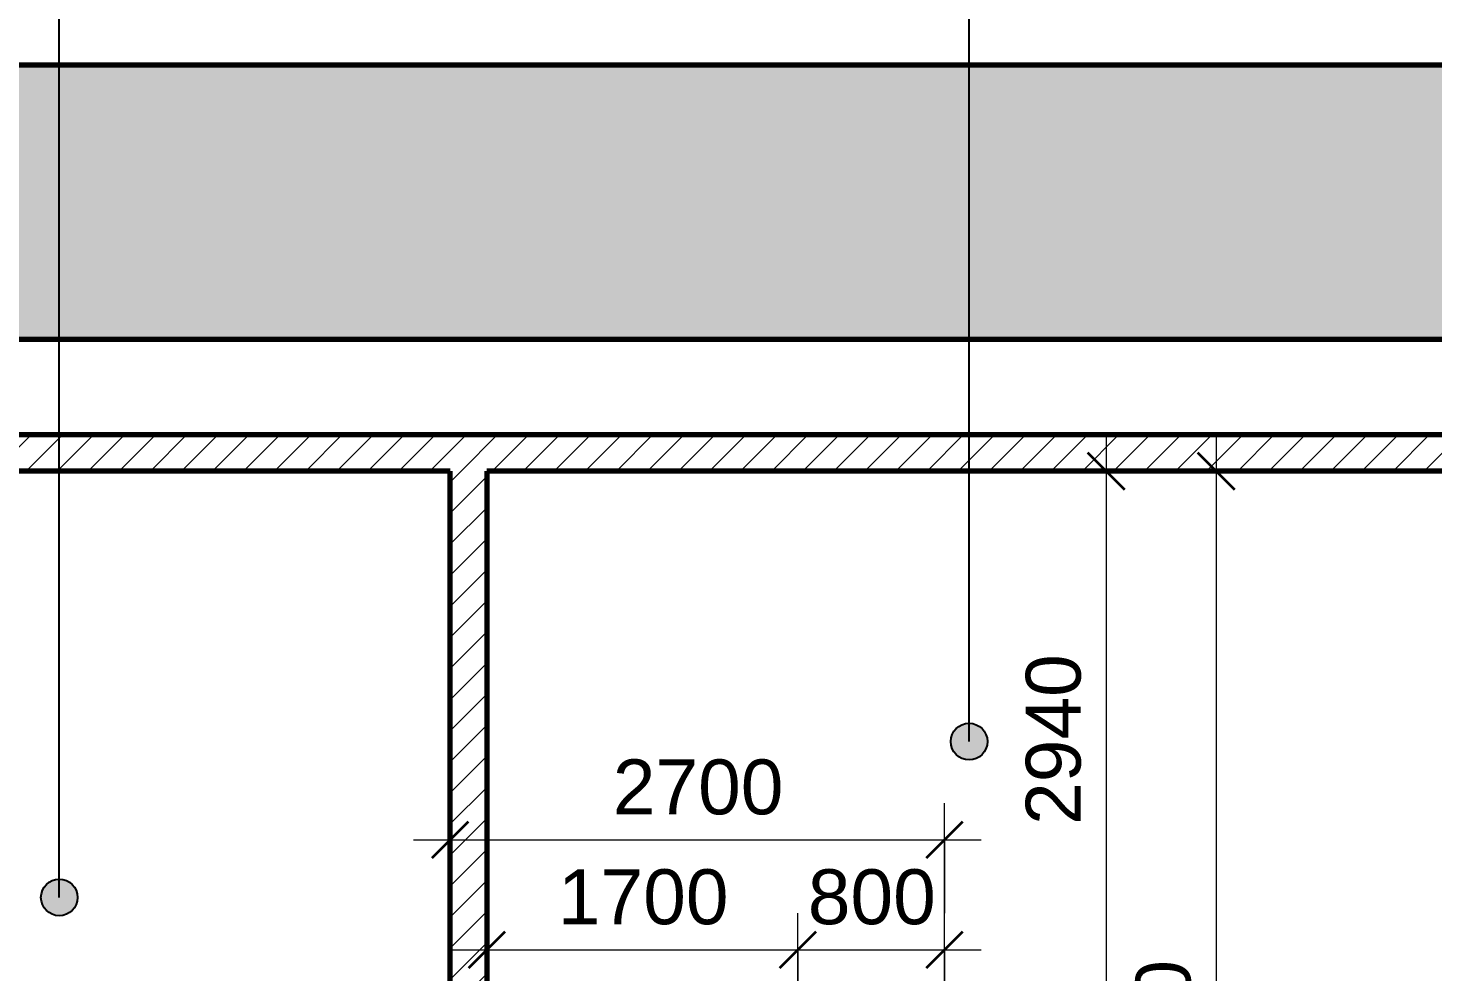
# Model space of a CAD drawing. Header units: millimetres. Extents: x -725999 to -647408, y -21008 to 19019.
# Drawn here: x -672968 to -665294, y 5825 to 10979 of the extents above; entities that cross this region are included whole.
import ezdxf

# ---------------------------------------------------------------- set-up
doc = ezdxf.new("R2010")
doc.units = ezdxf.units.MM
for name, color, linetype, lineweight in [('A-ANNO-DIMS', 1, 'Continuous', 9), ('A-ANNO-DIMS-100', 1, 'Continuous', 9), ('A-FLOR-E', 2, 'Continuous', 35), ('A-ROOM-IDEN', 3, 'Continuous', 25), ('A-WALL', 5, 'Continuous', 35), ('A-WALL-PATT', 1, 'Continuous', 35), ('WALL-E', 2, 'Continuous', 35)]:
    doc.layers.add(name, color=color, linetype=linetype, lineweight=lineweight)
doc.styles.add('Arial_2', font='arial.ttf', dxfattribs={"height": 300})
doc.dimstyles.new('DPA-DIM-3_0_T-T', dxfattribs={"dimscale": 304.8, "dimtxt": 306.07782, "dimasz": 0.656168, "dimexe": 0.656168, "dimexo": 0.0625, "dimgap": 0.164042, "dimtad": 1, "dimdec": 0, "dimzin": 0, "dimdsep": 46, "dimtxsty": 'Arial_2', "dimblk1": 'OBLIQUE', "dimblk2": 'OBLIQUE', "dimsah": 1, "dimcen": 0.09, "dimdle": 0.656168, "dimadec": 8, "dimazin": 0, "dimtfac": 1, "dimtdec": 4, "dimtix": 1, "dimtmove": 0, "dimatfit": 3, "dimfxl": 1.312336, "dimfxlon": 1, "dimtvp": 1, "dimtolj": 1, "dimtzin": 0, "dimarcsym": 2})
pattern_1 = [(45, (0, 0), (-84.852814, 84.852814), [])]

# ---------------------------------------------------------------- blocks, each defined once
blk = doc.blocks.new('DIMBLOCK27-4283-01 ENLARGED LOWER PLATFORM LEVEL - REFLECTED CEILING PLAN - SHEET 4')
at = {"layer": 'A-ANNO-DIMS-100'}
for p, q in [((-670662.4, 6945.7), (-670662.4, 6345.7)), ((-670662.4, 6545.7), (-670662.4, 6945.7)), ((-667962.4, 6145.7), (-667962.4, 6745.7)), ((-670862.4, 6545.7), (-667762.4, 6545.7)), ((-667962.4, 6545.7), (-667962.4, 6145.7))]:
    blk.add_line(p, q, dxfattribs=at)
at = {"layer": 'A-ANNO-DIMS-100', "lineweight": 35}
for p, q in [((-670662.4, 6545.7), (-670562.4, 6645.7)), ((-667962.4, 6545.7), (-667862.4, 6645.7)), ((-670662.4, 6545.7), (-670762.4, 6445.7)), ((-667962.4, 6545.7), (-668062.4, 6445.7))]:
    blk.add_line(p, q, dxfattribs=at)
at = {"layer": 'A-ANNO-DIMS-100', "color": 0, "insert": (-669773.8, 6985.2), "char_height": 300, "width": 1107.531, "attachment_point": 1, "line_spacing_factor": 0.941778, "style": 'Arial_2'}
blk.add_mtext('2700', dxfattribs=at)
blk = doc.blocks.new('_Oblique')
at = {"color": 0, "linetype": 'ByBlock', "lineweight": -2}
blk.add_line((-0.5, -0.5), (0.5, 0.5), dxfattribs=at)
blk = doc.blocks.new('DIMBLOCK52-4283-01 ENLARGED LOWER PLATFORM LEVEL - REFLECTED CEILING PLAN - SHEET 4')
at = {"layer": 'A-ANNO-DIMS-100'}
for p, q in [((-666478.4, 8759), (-666478.4, 2079)), ((-666078.4, 8559), (-666678.4, 8559)), ((-666478.4, 8559), (-666078.4, 8559)), ((-666078.4, 2279), (-666678.4, 2279)), ((-666478.4, 2279), (-666078.4, 2279))]:
    blk.add_line(p, q, dxfattribs=at)
at = {"layer": 'A-ANNO-DIMS-100', "lineweight": 35}
for p, q in [((-666478.4, 8559), (-666578.4, 8659)), ((-666478.4, 8559), (-666378.4, 8459)), ((-666478.4, 2279), (-666578.4, 2379)), ((-666478.4, 2279), (-666378.4, 2179))]:
    blk.add_line(p, q, dxfattribs=at)
at = {"layer": 'A-ANNO-DIMS-100', "color": 0, "insert": (-666917.9, 4957.5), "char_height": 300, "width": 1107.531, "attachment_point": 1, "rotation": 90, "line_spacing_factor": 0.941778, "style": 'Arial_2'}
blk.add_mtext('6280', dxfattribs=at)
blk = doc.blocks.new('DIMBLOCK57-4283-01 ENLARGED LOWER PLATFORM LEVEL - REFLECTED CEILING PLAN - SHEET 4')
at = {"layer": 'A-ANNO-DIMS-100'}
for p, q in [((-667078.4, 8759), (-667078.4, 5619)), ((-666678.4, 8559), (-667278.4, 8559)), ((-667078.4, 8559), (-666678.4, 8559)), ((-667478.4, 5619), (-666878.4, 5619)), ((-667078.4, 5619), (-667478.4, 5619))]:
    blk.add_line(p, q, dxfattribs=at)
at = {"layer": 'A-ANNO-DIMS-100', "lineweight": 35}
for p, q in [((-667078.4, 8559), (-667178.4, 8659)), ((-667078.4, 8559), (-666978.4, 8459)), ((-667078.4, 5619), (-667178.4, 5719)), ((-667078.4, 5619), (-666978.4, 5519))]:
    blk.add_line(p, q, dxfattribs=at)
at = {"layer": 'A-ANNO-DIMS-100', "color": 0, "insert": (-667517.9, 6627.5), "char_height": 300, "width": 1107.531, "attachment_point": 1, "rotation": 90, "line_spacing_factor": 0.941778, "style": 'Arial_2'}
blk.add_mtext('2940', dxfattribs=at)
blk = doc.blocks.new('DIMBLOCK71-4283-01 ENLARGED LOWER PLATFORM LEVEL - REFLECTED CEILING PLAN - SHEET 4')
at = {"layer": 'A-ANNO-DIMS-100'}
for p, q in [((-670462.4, 6345.7), (-670462.4, 5745.7)), ((-670462.4, 5945.7), (-670462.4, 6345.7)), ((-668762.4, 5545.7), (-668762.4, 6145.7)), ((-670662.4, 5945.7), (-668762.4, 5945.7)), ((-668762.4, 5945.7), (-668762.4, 5545.7))]:
    blk.add_line(p, q, dxfattribs=at)
at = {"layer": 'A-ANNO-DIMS-100', "lineweight": 35}
for p, q in [((-670462.4, 5945.7), (-670362.4, 6045.7)), ((-668762.4, 5945.7), (-668662.4, 6045.7)), ((-670462.4, 5945.7), (-670562.4, 5845.7)), ((-668762.4, 5945.7), (-668862.4, 5845.7))]:
    blk.add_line(p, q, dxfattribs=at)
at = {"layer": 'A-ANNO-DIMS-100', "color": 0, "insert": (-670073.8, 6385.2), "char_height": 300, "width": 1107.531, "attachment_point": 1, "line_spacing_factor": 0.941778, "style": 'Arial_2'}
blk.add_mtext('1700', dxfattribs=at)
blk = doc.blocks.new('DIMBLOCK72-4283-01 ENLARGED LOWER PLATFORM LEVEL - REFLECTED CEILING PLAN - SHEET 4')
at = {"layer": 'A-ANNO-DIMS-100'}
for p, q in [((-668762.4, 5545.7), (-668762.4, 6145.7)), ((-667962.4, 5545.7), (-667962.4, 6145.7)), ((-668762.4, 5945.7), (-667762.4, 5945.7)), ((-668762.4, 5945.7), (-668762.4, 5545.7)), ((-667962.4, 5945.7), (-667962.4, 5545.7))]:
    blk.add_line(p, q, dxfattribs=at)
at = {"layer": 'A-ANNO-DIMS-100', "lineweight": 35}
for p, q in [((-668762.4, 5945.7), (-668662.4, 6045.7)), ((-667962.4, 5945.7), (-667862.4, 6045.7)), ((-668762.4, 5945.7), (-668862.4, 5845.7)), ((-667962.4, 5945.7), (-668062.4, 5845.7))]:
    blk.add_line(p, q, dxfattribs=at)
at = {"layer": 'A-ANNO-DIMS-100', "color": 0, "insert": (-668708.5, 6385.2), "char_height": 300, "width": 830.648, "attachment_point": 1, "line_spacing_factor": 0.941778, "style": 'Arial_2'}
blk.add_mtext('800', dxfattribs=at)

msp = doc.modelspace()

# ---------------------------------------------------------------- hatches: boundary and pattern name
at = {"layer": 'A-ROOM-IDEN'}
h = msp.add_hatch(color=256, dxfattribs=at)
edge = h.paths.add_edge_path()
edge.add_arc((-667827.4, 7082.8), 100, 0, 360)
h = msp.add_hatch(color=256, dxfattribs=at)
edge = h.paths.add_edge_path()
edge.add_arc((-672797.4, 6231.5), 100, 0, 360)
at = {"layer": 'A-WALL-PATT', "lineweight": 9}
h = msp.add_hatch(dxfattribs=at)
h.set_pattern_fill('FP_1', color=256, style=0, pattern_type=2)
h.set_pattern_definition([(50, (0, 0), (728.7365, -63.7558), [76.2, -838.2]), (355, (0, 0), (-140.9716, 764.2276), [60.96, -670.56]), (100.451, (60.7, -5.3), (587.77, 700.46675), [64.76, -712.36]), (46.184, (0, 203.2), (1084.3162, -168.171), [114.3, -1257.3]), (96.636, (90.4, 189.2), (949.6099, 989.7098), [97.14, -1068.54]), (351.184, (0, 203.2), (949.6206, 989.7012), [91.44, -1005.84]), (21, (101.6, 152.4), (606.45787, -409.06057), [76.2, -838.2]), (326, (101.6, 152.4), (247.20834, 736.7529), [60.96, -670.56]), (71.451, (152.14, 118.3), (853.66825, 327.6855), [64.76, -712.36]), (37.5, (0, 0), (12.35469, 338.22012), [33.528, -628.904, 33.528, -647.192, -673.1]), (37.5, (0, 0), (12.35469, 338.22012), [-1343.152, 33.528, -639.572]), (7.5, (0, 0), (267.27887, 400.72213), [33.528, -354.584, 33.528, -613.664, -256.54]), (7.5, (0, 0), (267.27887, 400.72213), [-1035.304, 33.528, -223.012]), (327.5, (-226.57, 0), (542.36333, -22.91534), [33.528, -220.472, 33.528, -758.952, -1051.56]), (327.5, (-226.57, 0), (542.36333, -22.91534), [-1046.48, 33.528, -1018.032]), (317.5, (-328.17, 0), (592.51696, 101.7071), [33.528, -296.672, 33.528, -492.76, -746.76]), (317.5, (-328.17, 0), (592.51696, 101.7071), [-856.488, 33.528, -713.232])])
h.paths.add_polyline_path([(-722165.5, 9279), (-653822.4, 9279), (-653822.4, 10779), (-722165.5, 10779)])
h = msp.add_hatch(dxfattribs=at)
h.set_pattern_fill('FP_2', color=256, style=0, pattern_type=2)
h.set_pattern_definition(pattern_1)
h.paths.add_polyline_path([(-678433.6, 8559), (-654342.4, 8559), (-654342.4, 8759), (-680252.4, 8759), (-680252.4, 8559)])
h = msp.add_hatch(dxfattribs=at)
h.set_pattern_fill('FP_2', color=256, style=0, pattern_type=2)
h.set_pattern_definition(pattern_1)
h.paths.add_polyline_path([(-670662.4, 1419), (-670462.4, 1419), (-670462.4, 8559), (-670662.4, 8559), (-670662.4, 2424.1)])

# ---------------------------------------------------------------- linework, layer by layer
at = {"layer": 'A-FLOR-E'}
for p, q in [((-722165.5, 9279), (-653823.1, 9279)), ((-653823.1, 9279), (-722165.5, 9279)), ((-715552.4, 9279), (-653822.4, 9279)), ((-653822.4, 9279), (-715552.4, 9279))]:
    msp.add_line(p, q, dxfattribs=at)
at = {"layer": 'A-ROOM-IDEN'}
for p, q in [((-672797.4, 6231.5), (-672797.5, 13738.3)), ((-667827.4, 7082.8), (-667827.4, 13751.2))]:
    msp.add_line(p, q, dxfattribs=at)
for centre in [(-667827.4, 7082.8), (-672797.4, 6231.5)]:
    msp.add_circle(centre, 100, dxfattribs=at)
at = {"layer": 'A-WALL', "color": 7, "lineweight": 70}
for p, q in [((-722165.5, 10779), (-653822.4, 10779)), ((-653822.4, 9279), (-722165.5, 9279)), ((-680252.4, 8759), (-654342.4, 8759)), ((-670662.4, 8559), (-680252.4, 8559)), ((-670662.4, 1419), (-670662.4, 8559)), ((-654542.4, 8559), (-670462.4, 8559)), ((-670462.4, 8559), (-670462.4, 5619))]:
    msp.add_line(p, q, dxfattribs=at)
at = {"layer": 'WALL-E'}
for p, q in [((-671242.4, 9279), (-671042.4, 9279)), ((-671042.4, 9279), (-671242.4, 9279))]:
    msp.add_line(p, q, dxfattribs=at)

# ---------------------------------------------------------------- dimensions: what is measured, and where the dimension line sits
at = {"layer": 'A-ANNO-DIMS'}
for base, p1, p2, override, picture, middle in [((-667078.4, 5619), (-666678.4, 8559), (-667478.4, 5619), {"dimpost": '<>', "dimfxl": 3046.900311}, 'DIMBLOCK57-4283-01 ENLARGED LOWER PLATFORM LEVEL - REFLECTED CEILING PLAN - SHEET 4', (-667281.6, 7089)), ((-666478.4, 2279), (-666078.4, 8559), (-666078.4, 2279), {"dimpost": '<>', "dimfxl": 6280.000256}, 'DIMBLOCK52-4283-01 ENLARGED LOWER PLATFORM LEVEL - REFLECTED CEILING PLAN - SHEET 4', (-666681.6, 5419))]:
    dim = msp.add_linear_dim(base=base, p1=p1, p2=p2, angle=90, dimstyle='DPA-DIM-3_0_T-T', override=override, dxfattribs=at)
    dim.commit()
    dim.dimension.update_dxf_attribs({"geometry": picture, "text_midpoint": middle})
for base, p1, p2, override, picture, middle in [((-667962.4, 6545.7), (-670662.4, 6945.7), (-667962.4, 6145.7), {"dimpost": '<>', "dimfxl": 2816.025573}, 'DIMBLOCK27-4283-01 ENLARGED LOWER PLATFORM LEVEL - REFLECTED CEILING PLAN - SHEET 4', (-669312.4, 6748.9)), ((-668762.4, 5945.7), (-670462.4, 6345.7), (-668762.4, 5545.7), {"dimpost": '<>', "dimfxl": 1878.829428}, 'DIMBLOCK71-4283-01 ENLARGED LOWER PLATFORM LEVEL - REFLECTED CEILING PLAN - SHEET 4', (-669612.4, 6148.9)), ((-667962.4, 5945.7), (-668762.4, 5545.7), (-667962.4, 5545.7), {"dimpost": '<>', "dimfxl": 800}, 'DIMBLOCK72-4283-01 ENLARGED LOWER PLATFORM LEVEL - REFLECTED CEILING PLAN - SHEET 4', (-668362.4, 6148.9))]:
    dim = msp.add_linear_dim(base=base, p1=p1, p2=p2, dimstyle='DPA-DIM-3_0_T-T', override=override, dxfattribs=at)
    dim.commit()
    dim.dimension.update_dxf_attribs({"geometry": picture, "text_midpoint": middle})

doc.saveas('drawing.dxf')
